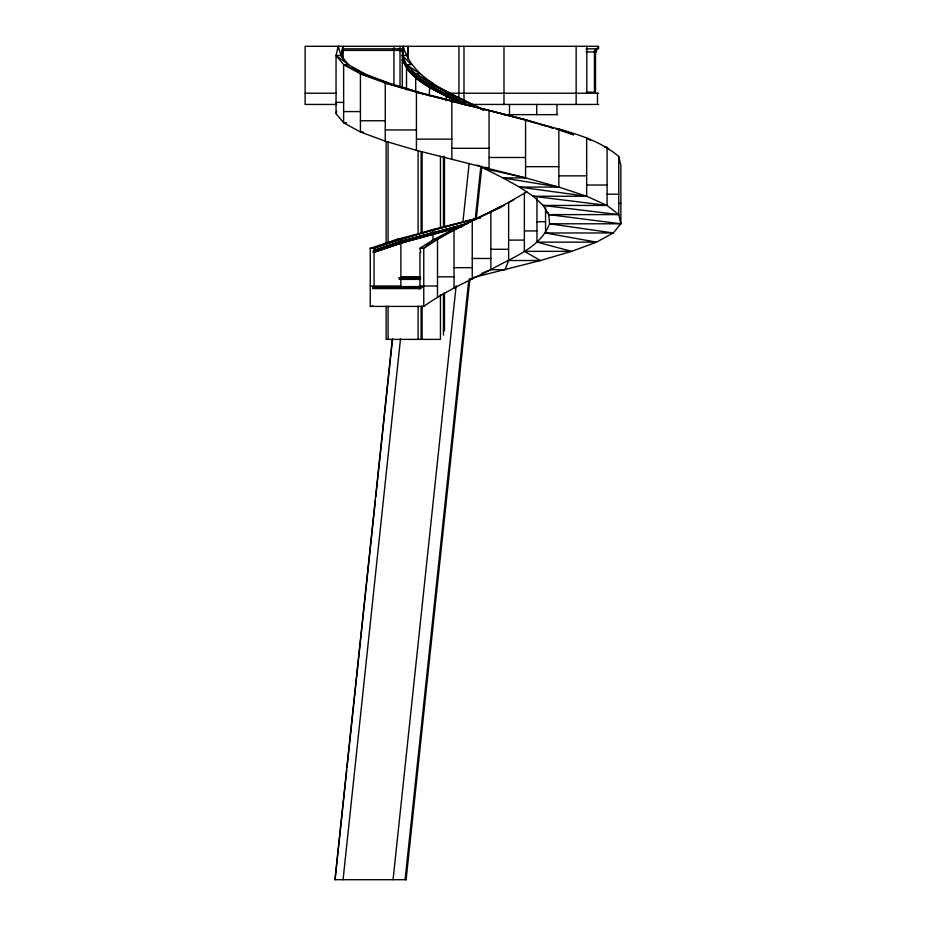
<?xml version="1.0" encoding="UTF-8"?>
<svg xmlns="http://www.w3.org/2000/svg" width="926" height="926" viewBox="0 0 926 926"><rect width="100%" height="100%" fill="white"/><g stroke="black" fill="none" stroke-linecap="round" stroke-linejoin="round"><path stroke-width="1.39" d="M470.038 106.224C448.566 92.75 396.05 80.4 403.146 46.3C413.667 82.356 453.971 93.584 483.453 109.951L446.008 92.206L429.189 83.027L415.716 73.837L406.526 64.658L402.243 55.479L407.324 55.479L408.135 46.3L408.135 59.102M402.625 55.629L403.146 50.386L403.204 55.629M392.346 338.985L334.923 879.7L406.294 879.7M335.108 879.7L346.718 770.409M347.019 767.527L375.424 500.052M375.725 497.169L392.531 338.985M343.071 879.7L400.495 338.985M393.064 879.7L456.136 285.775M462.861 222.495L469.123 163.543M405.09 879.7L468.776 280.022M475.188 219.624L480.849 166.414M406.109 879.7L469.945 278.587M476.207 219.624L481.856 166.414M402.787 55.41L403.331 52.782M341.405 56.718L343.141 46.3L341.115 55.479L348.454 64.658L364.659 73.837L388.619 83.027L418.702 92.206L525.563 119.743C557.116 129.802 592.767 134.444 618.765 156.471L620.871 165.65L620.871 223.791L613.278 232.97L596.494 242.149L571.666 251.34L540.483 260.519L473.371 277.522M341.694 56.937L343.141 50.386L343.141 60.375M549.361 127.012L553.378 128.158L525.563 119.743L416.434 92.206L385.262 83.027L360.422 73.837L343.639 64.658L336.045 55.479L338.152 46.3L341.115 55.479L336.045 55.479L336.045 113.62L343.639 122.811L360.422 131.99L385.262 141.169L416.434 150.348L525.563 177.885L558.853 187.075L586.667 196.254L607.097 205.433L618.765 214.612L620.871 223.791L549.593 223.791C540.136 248.399 511.893 257.416 490.861 269.697C468.093 281.157 444.561 291.505 423.761 306.413L370.261 306.413L370.261 248.272L398.064 239.093L480.258 217.668M336.045 113.62L336.647 111.004M341.405 54.102L343.141 48.846M341.405 55.629L343.141 50.386M526.767 191.879L508.629 202.366L508.629 260.519L505.075 269.697L490.861 269.697L481.914 273.263M419.941 288.565L372.715 288.565L372.715 286.91L420.601 286.528M418.587 288.565L418.841 286.528M420.601 279.386L399.175 279.386L399.175 277.731L420.624 277.349M423.761 286.018L419.941 289.074L419.941 252.358L420.705 252.358L419.941 248.272C442.026 233.526 466.669 223.374 490.63 212.123M526.651 191.52L524.359 193.187L524.359 251.34L540.483 260.519L508.629 260.519M513.733 199.923L454.029 229.914L452.42 229.914L423.761 248.272L419.941 248.272M423.761 306.413L423.761 248.272L434.688 239.093L437.5 239.093L471.924 220.735L500.758 207.262M490.861 269.697L490.861 211.556L504.647 205.236M480.594 217.552L431.354 229.914L374.058 248.272L370.261 248.272M400.877 286.528L400.877 243.179L373.294 252.358L400.321 243.179L462.699 226.222L400.877 243.179L374.058 252.358L373.294 252.358L373.294 250.83L400.877 241.64L468.162 223.282L468.162 220.735L480.467 217.668M468.162 223.282L400.31 241.64L373.294 250.83L400.877 241.64L400.877 239.093L468.162 220.735M400.877 243.179L400.31 241.64L432.974 232.461L432.974 229.914M400.31 243.179L432.974 233.989L432.974 239.707M432.974 232.461L432.65 233.989L462.653 226.222M469.413 279.513L472.237 278.876L472.237 220.735M370.261 306.413L373.12 306.031M342.145 48.846L403.493 48.846M586.146 48.846L598.59 48.846L598.59 46.3L305.129 46.3L305.129 104.441L336.589 104.441M342.145 50.386L403.632 50.386M399.175 50.895L403.632 50.895M586.146 51.914L596.529 51.914L596.529 48.846M406.526 89.926L406.526 68.744L407.498 68.744L402.243 59.565C412.44 84.058 441.089 92.531 462.687 104.244C441.447 92.403 413.181 83.884 403.25 59.565L402.243 59.565L402.243 88.12M346.521 122.811L343.639 122.811L343.639 64.658L348.477 64.658L336.045 55.479M407.498 68.744L407.498 67.216L406.526 67.216L406.526 64.658L411.364 64.658L402.243 55.479M363.258 131.99L360.422 131.99L360.422 73.837L364.67 73.837L343.639 64.658M465.257 105.46L465.257 103.932L446.008 94.753L415.716 76.395L415.716 73.837L419.976 73.837L406.526 64.658M415.716 92.206L415.716 77.923L416.573 77.923L416.573 76.395L411.526 71.29M385.262 141.169L385.262 83.027L388.631 83.027L360.422 73.837M465.257 103.932L429.189 85.574L429.189 83.027L432.569 83.027L415.716 73.837M429.189 95.667L429.861 85.574M416.434 150.348L416.434 92.206L418.714 92.206L385.262 83.027M446.008 94.753L446.008 92.206L448.288 92.206L429.189 83.027M586.401 92.206L595.511 92.206L595.511 50.895M305.129 93.225L336.265 93.225M449.041 93.225L598.59 93.225M446.008 100.564L446.471 94.753M451.842 159.527L451.842 101.385L452.86 101.385L416.434 92.206M465.049 103.932L465.049 101.385L466.067 101.385L446.008 92.206M336.045 102.404L343.639 102.404M471.137 104.441L598.59 104.441M343.639 111.583L360.422 111.583M503.744 114.65L557.51 114.65M360.422 120.762L385.262 120.762M573.53 134.536L558.853 128.922L556.04 128.922L573.472 134.895M385.262 129.941L416.434 129.941M416.434 139.131L451.842 139.131M604.817 147.292L607.097 147.292L608.776 149.584M451.842 148.31L489.067 148.31M489.067 157.489L525.563 157.489M525.563 166.668L558.853 166.668M451.842 101.385L489.067 110.564L489.067 168.706L484.692 168.706L477.237 165.036M558.853 175.847L586.667 175.847M525.563 177.885L502.887 177.885L484.692 168.706L525.563 177.885L525.563 119.743M586.667 185.026L607.097 185.026M558.853 187.075L519.417 187.075L502.887 177.885L558.853 187.075L558.853 128.922M607.097 194.205L618.765 194.205M586.667 196.254L533.168 196.254L519.417 187.075L586.667 196.254L586.667 138.101L590.337 140.22M618.765 203.396L620.871 203.396M607.097 205.433L543.18 205.433L533.168 196.254L607.097 205.433L607.097 147.292M490.861 211.556L491.868 211.556M545.553 212.575L548.25 212.575M618.765 214.612L548.782 214.612L543.18 205.433L618.765 214.612L618.765 156.471M536.953 221.754L545.553 221.754M524.359 230.933L536.953 230.933M545.553 207.528L545.553 232.97L613.278 232.97L549.593 223.791L548.782 214.612L620.871 223.791M400.877 239.093L398.064 239.093L374.058 248.272L374.058 250.83M508.629 240.112L524.359 240.112M536.953 197.99L536.953 242.149L596.494 242.149L545.553 232.97M490.861 249.291L508.629 249.291M524.359 251.34L571.666 251.34L536.953 242.149M472.237 258.47L490.861 258.47M454.029 267.66L472.237 267.66M400.877 276.839L420.416 276.839M437.5 276.839L454.029 276.839M419.999 277.603L402.752 277.349M399.175 277.731L420.3 277.731M370.261 286.018L400.877 286.018M419.941 286.018L437.5 286.018M372.715 286.91L418.587 286.91M489.067 110.564L523.954 119.743M525.285 120.125L537.323 123.575M539.997 124.339L546.687 126.249M485.236 167.178L489.067 168.706M465.049 101.385L483.754 109.986M446.008 96.281L462.514 104.244M429.189 87.102L446.471 96.281M415.716 77.923L429.861 87.102M416.573 76.395L429.189 85.574M406.526 68.744L416.573 77.923M411.156 71.29L415.716 76.395M403.724 59.345L406.526 67.216M597.478 46.3L597.478 48.846M597.478 93.225L597.478 104.441M595.453 48.846L595.453 51.914M594.434 50.895L594.434 92.206M586.818 46.3L586.818 93.225M576.146 46.3L576.146 104.441M556.954 104.441L556.954 114.65M536.698 104.441L536.698 114.65M509.485 104.441L509.485 114.65M503.987 46.3L503.987 104.441M463.995 46.3L463.995 101.64M458.926 46.3L458.926 98.839M454.029 229.914L454.029 288.055M444.468 156.332L444.468 226.951M444.468 293.253L444.468 330.732M443.461 156.332L443.461 226.951M443.461 293.253L443.461 335.062M440.452 156.332L440.452 228.398M440.452 294.7L440.452 339.379L386.119 339.379L386.119 306.228M437.5 239.093L437.5 297.234M422.129 152.003L422.129 232.727M422.129 306.228L422.129 339.379M421.11 152.003L421.11 232.727M421.11 306.228L421.11 339.379M418.112 150.568L418.112 234.162M418.112 306.228L418.112 339.379M403.146 46.3L402.243 58.025L403.25 58.025L403.25 59.565M403.146 50.386L403.146 54.669M400.02 46.3L400.02 48.846M400.02 50.386L400.02 87.507M399.175 48.846L399.175 50.386M398.817 48.846L398.817 50.386M393.932 46.3L393.932 48.846M393.932 50.386L393.932 84.66M392.937 48.846L392.937 50.386M388.11 141.921L388.11 242.809M388.11 306.228L388.11 339.379M386.119 141.921L386.119 244.256M374.058 252.358L374.058 286.528M338.152 46.3L338.152 49.147"/></g></svg>
